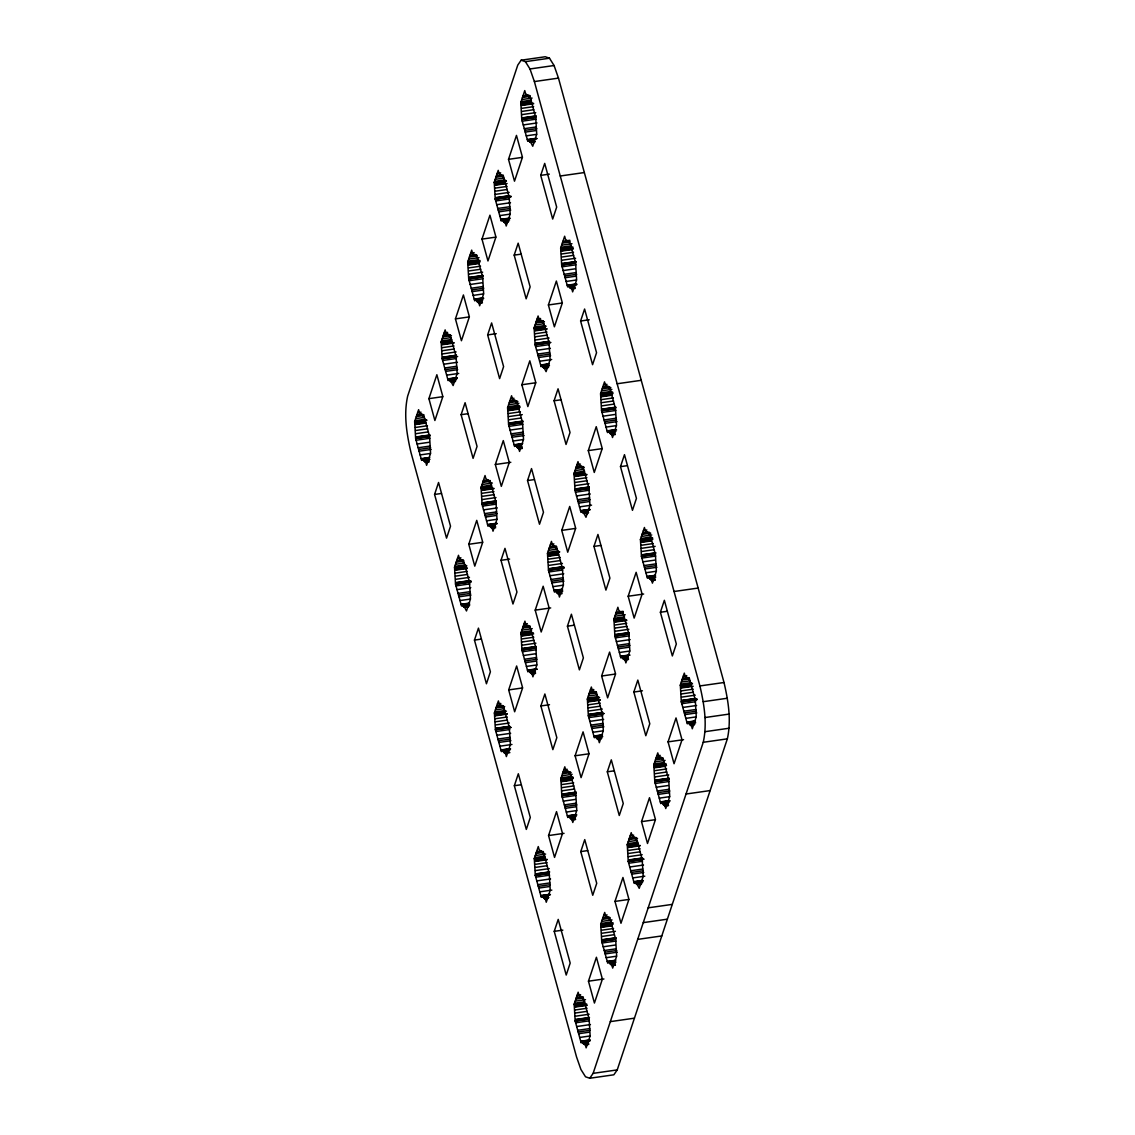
<?xml version="1.0" encoding="UTF-8"?>
<svg xmlns="http://www.w3.org/2000/svg" width="1135" height="1135" viewBox="0 0 1135 1135"><rect width="100%" height="100%" fill="white"/><g stroke="black" fill="none" stroke-linecap="round" stroke-linejoin="round"><path stroke-width="1.5" d="M589.76 1078.25L593.123 1073.355L703.246 742.29C707.375 723.633 704.168 704.296 699.912 685.937L534.386 81.564L529.988 68.965L525.391 61.659L521.149 60.198L517.773 65.092L407.649 396.158C403.521 414.814 406.741 434.152 410.983 452.496L576.523 1056.884L580.921 1069.482L585.518 1076.789L589.76 1078.25L613.851 1074.802L617.227 1069.908L727.351 738.842C731.479 720.186 728.259 700.848 724.016 682.504L558.477 78.116L554.079 65.518L549.482 58.211L545.24 56.75L521.149 60.198M422.149 458.781L421.61 460.384L415.637 438.55L414.63 421.638L418.616 409.678L419.411 412.601L423.057 416.219L423.596 414.615L429.583 436.45L430.576 453.362L426.604 465.322L425.795 462.399L422.149 458.781L429.03 457.802M457.291 377.785L448.68 379.019L448.155 380.622L442.168 358.773L441.174 341.862L445.147 329.902L445.956 332.825L449.602 336.442L450.127 334.839L443.161 335.889M475.224 299.243L474.685 300.846L468.712 278.997L467.705 262.1L471.692 250.126L472.486 253.048L476.132 256.666L476.672 255.063L482.645 276.912L483.652 293.823L479.665 305.783L478.871 302.861L475.224 299.243L482.105 298.264M501.755 219.466L501.23 221.07L495.243 199.221L494.236 182.324L498.222 170.349L499.017 173.286L502.677 176.89L503.202 175.301L509.189 197.135L510.183 214.047L506.21 226.007L505.401 223.084L501.755 219.466L510.367 218.246M536.898 138.47L528.3 139.704L527.761 141.293L521.774 119.459L520.781 102.547L524.753 90.587L525.562 93.51L529.208 97.128L529.747 95.524L522.767 96.56M428.902 398.655L436.862 374.72L442.849 396.569L434.889 420.503L428.902 398.655L442.664 396.683M455.433 318.878L463.406 294.958L469.379 316.793L461.42 340.727L455.433 318.878L469.209 316.92M481.978 239.116L489.937 215.182L495.924 237.031L487.965 260.965L481.978 239.116L495.74 237.144M508.508 159.34L516.468 135.405L522.455 157.254L514.495 181.189L508.508 159.34L522.284 157.368M434.577 494.449L438.55 482.488L450.524 526.186L446.537 538.146L434.577 494.449L441.458 493.47M461.108 414.686L465.095 402.712L477.055 446.41L473.082 458.37L461.108 414.686L468.003 413.693M487.653 334.91L491.625 322.95L503.599 366.633L499.613 378.608L487.653 334.91L496.25 333.676M514.183 255.134L518.17 243.174L530.13 286.857L526.158 298.831L514.183 255.134L521.064 254.155M540.728 175.372L544.701 163.397L556.675 207.095L552.688 219.055L540.728 175.372L549.326 174.137M468.925 603.437L462.03 604.416L461.505 606.019L455.518 584.17L454.525 567.273L458.497 555.299L459.306 558.236L462.952 561.853L463.477 560.25L456.511 561.286M488.575 524.654L488.036 526.257L482.063 504.408L481.056 487.497L485.042 475.537L485.837 478.459L489.483 482.077L490.022 480.474L495.995 502.323L497.002 519.22L493.016 531.194L492.221 528.272L488.575 524.654L497.173 523.419M515.106 444.877L514.581 446.481L508.594 424.632L507.586 407.72L511.573 395.76L512.367 398.683L516.028 402.301L516.553 400.698L522.54 422.546L523.533 439.458L519.56 451.418L518.752 448.495L515.106 444.877L522.001 443.898M548.531 364.122L541.65 365.101L541.111 366.704L535.124 344.856L534.131 327.958L538.103 315.984L538.912 318.907L542.558 322.524L543.097 320.935L536.117 321.971M576.793 284.105L568.181 285.339L567.656 286.928L561.669 265.093L560.662 248.182L564.648 236.222L565.443 239.144L569.089 242.762L569.628 241.159L562.662 242.195M468.783 544.289L476.743 520.355L482.73 542.204L474.77 566.138L468.783 544.289L482.559 542.317M495.328 464.513L503.287 440.593L509.274 462.427L501.315 486.362L495.328 464.513L510.821 462.3M521.859 384.751L529.818 360.816L535.805 382.665L527.846 406.585L521.859 384.751L535.635 382.779M548.404 304.974L556.363 281.04L562.336 302.889L554.377 326.823L548.404 304.974L562.165 303.002M474.458 640.083L478.445 628.123L490.405 671.806L486.433 683.781L474.458 640.083L481.353 639.104M501.003 560.321L504.976 548.347L516.95 592.044L512.963 604.004L501.003 560.321L509.601 559.087M527.534 480.545L531.52 468.585L543.481 512.268L539.508 524.228L527.534 480.545L534.415 479.566M554.079 400.769L558.051 388.808L570.025 432.492L566.039 444.466L554.079 400.769L560.96 399.79M580.609 321.006L584.596 309.032L596.556 352.73L592.569 364.69L580.609 321.006L589.221 319.772M501.925 750.051L501.386 751.654L495.413 729.805L494.406 712.908L498.393 700.933L499.187 703.87L502.833 707.474L503.373 705.885L509.345 727.719L510.353 744.631L506.366 756.591L505.572 753.668L501.925 750.051L510.523 748.83M528.456 670.288L527.931 671.877L521.944 650.043L520.937 633.131L524.923 621.171L525.718 624.094L529.378 627.712L529.903 626.109L535.89 647.957L536.883 664.855L532.911 676.829L532.102 673.906L528.456 670.288L537.068 669.054M555.001 590.512L554.462 592.115L548.475 570.267L547.481 553.355L551.454 541.395L552.263 544.318L555.909 547.935L556.448 546.332L562.421 568.181L563.428 585.092L559.442 597.053L558.647 594.13L555.001 590.512L561.882 589.519M590.143 509.501L581.531 510.736L581.006 512.339L575.019 490.49L574.012 473.593L577.999 461.619L578.793 464.541L582.439 468.159L582.979 466.57L576.012 467.606M608.076 430.959L607.537 432.563L601.55 410.728L600.557 393.817L604.529 381.857L605.338 384.779L608.984 388.397L609.509 386.794L615.496 408.643L616.504 425.54L612.517 437.514L611.722 434.577L608.076 430.959L614.957 429.981M508.679 689.924L516.638 665.99L522.625 687.838L514.652 711.773L508.679 689.924L522.441 687.952M535.209 610.148L543.168 586.227L549.156 608.062L541.196 631.996L535.209 610.148L550.702 607.934M561.754 530.385L569.713 506.451L575.686 528.3L567.727 552.22L561.754 530.385L575.516 528.413M588.285 450.609L596.244 426.675L602.231 448.524L594.272 472.458L588.285 450.609L602.061 448.637M514.354 785.718L518.326 773.758L530.3 817.441L526.314 829.415L514.354 785.718L521.235 784.739M540.884 705.956L544.871 693.982L556.831 737.679L552.859 749.639L540.884 705.956L549.496 704.721M567.429 626.179L571.402 614.219L583.376 657.903L579.389 669.863L567.429 626.179L574.31 625.201M593.96 546.403L597.946 534.443L609.906 578.126L605.92 590.101L593.96 546.403L600.841 545.424M620.49 466.641L624.477 454.667L636.437 498.364L632.465 510.324L620.49 466.641L627.385 465.648M541.806 895.685L541.281 897.288L535.294 875.44L534.287 858.542L538.274 846.568L539.068 849.491L542.729 853.109L543.254 851.52L549.241 873.354L550.234 890.266L546.261 902.226L545.453 899.303L541.806 895.685L550.418 894.451M568.351 815.923L567.812 817.512L561.825 795.678L560.832 778.766L564.804 766.806L565.613 769.729L569.259 773.346L569.798 771.743L575.771 793.592L576.779 810.489L572.792 822.464L571.997 819.541L568.351 815.923L575.232 814.93M594.882 736.147L594.357 737.75L588.37 715.901L587.362 698.99L591.349 687.03L592.144 689.952L595.79 693.57L596.329 691.967L602.316 713.816L603.309 730.713L599.337 742.687L598.528 739.765L594.882 736.147L601.763 735.154M630.024 655.136L621.427 656.37L620.888 657.974L614.9 636.125L613.907 619.228L617.88 607.253L618.688 610.176L622.335 613.794L622.86 612.191L615.894 613.24M647.957 576.594L647.418 578.197L641.445 556.363L640.438 539.451L644.425 527.491L645.219 530.414L648.865 534.032L649.404 532.428L655.392 554.277L656.385 571.175L652.412 583.135L651.603 580.212L647.957 576.594L654.838 575.615M548.56 835.559L556.519 811.624L562.506 833.473L554.547 857.407L548.56 835.559L564.052 833.345M575.105 755.782L583.064 731.862L589.037 753.697L581.077 777.631L575.105 755.782L588.866 753.81M601.635 676.02L609.594 652.086L615.581 673.935L607.622 697.855L601.635 676.02L615.411 674.048M628.166 596.244L636.139 572.31L642.112 594.158L634.153 618.093L628.166 596.244L643.659 594.031M554.235 931.353L558.221 919.393L570.181 963.076L566.209 975.05L554.235 931.353L562.846 930.133M580.779 851.591L584.752 839.616L596.726 883.314L592.74 895.274L580.779 851.591L587.66 850.597M607.31 771.814L611.297 759.84L623.257 803.537L619.27 815.497L607.31 771.814L614.191 770.821M633.841 692.038L637.827 680.078L649.788 723.761L645.815 735.735L633.841 692.038L642.453 690.804M660.386 612.262L664.358 600.302L676.332 643.999L672.346 655.959L660.386 612.262L667.266 611.283M590.299 1040.086L581.702 1041.32L581.163 1042.923L575.175 1021.074L574.182 1004.177L578.155 992.203L578.963 995.125L582.61 998.743L583.135 997.154L576.169 998.19M608.232 961.558L607.707 963.147L601.72 941.312L600.713 924.401L604.7 912.441L605.494 915.363L609.14 918.981L609.679 917.378L615.667 939.227L616.66 956.124L612.687 968.098L611.878 965.161L608.232 961.558L615.113 960.565M643.375 880.547L634.763 881.781L634.238 883.385L628.251 861.536L627.258 844.624L631.23 832.664L632.039 835.587L635.685 839.205L636.21 837.602L629.244 838.651M661.308 802.005L660.769 803.608L654.796 781.76L653.788 764.862L657.775 752.888L658.57 755.811L662.216 759.428L662.755 757.825L668.728 779.674L669.735 796.586L665.748 808.546L664.954 805.623L661.308 802.005L669.905 800.771M687.838 722.229L687.313 723.832L681.326 701.997L680.319 685.086L684.306 673.126L685.1 676.049L688.761 679.666L689.285 678.063L695.273 699.898L696.266 716.809L692.293 728.769L691.485 725.847L687.838 722.229L694.733 721.25M588.455 981.193L596.414 957.259L602.387 979.108L594.428 1003.042L588.455 981.193L603.933 978.98M614.986 901.417L622.945 877.483L628.932 899.331L620.973 923.266L614.986 901.417L628.747 899.445M641.516 821.655L649.49 797.721L655.462 819.569L647.503 843.489L641.516 821.655L655.292 819.683M668.061 741.879L676.02 717.944L682.007 739.793L674.048 763.727L668.061 741.879L683.554 739.665M525.391 61.659L549.482 58.211M529.988 68.965L554.079 65.518M534.386 81.564L558.477 78.116M523.079 95.638L528.243 94.886M522.455 97.496L529.336 96.518M521.774 99.554L532.102 98.078M521.093 101.611L531.421 100.135M520.781 102.547L531.109 101.072M520.908 103.001L531.237 101.526M521.178 104.009L531.506 102.533M521.462 105.016L533.507 103.299M521.575 105.47L533.62 103.753M521.589 108.364L533.634 106.647M521.703 111.429L533.748 109.698M521.958 114.607L535.72 112.635M522.313 117.856L536.075 115.884M522.228 118.097L536.004 116.139M522.043 118.65L535.819 116.678M521.859 119.203L535.635 117.231M521.774 119.459L535.55 117.487M522.242 121.161L536.018 119.189M523.278 124.921L537.039 122.949M524.299 128.666L536.358 126.95M524.767 130.383L536.812 128.652M525.235 132.086L535.564 130.61M526.271 135.845L536.6 134.356M527.293 139.591L535.904 138.356M528.215 139.946L536.812 138.711M529.747 140.258L533.195 139.761M528.3 139.704L529.236 141.208L534.401 140.47M529.236 141.208L530.173 142.315L535.337 141.577M530.173 142.315L534.514 142.528M497.229 173.343L500.663 172.861M496.548 175.4L501.713 174.662M496.236 176.336L503.117 175.357M495.924 177.273L502.805 176.294M495.243 179.33L503.841 178.096M494.548 181.387L504.876 179.912M494.236 182.324L506.295 180.593M494.363 182.778L506.409 181.061M494.647 183.785L504.976 182.309M494.917 184.792L505.245 183.317M495.044 185.246L507.09 183.515M560.25 175.996L584.341 172.548M495.044 188.14L507.09 186.424M495.172 191.205L507.217 189.474M495.413 194.369L509.189 192.411M495.782 197.632L509.544 195.66M495.697 197.873L509.459 195.901M495.513 198.426L511.005 196.213M495.328 198.98L510.821 196.766M495.243 199.221L510.736 197.008M495.711 200.938L509.473 198.966M496.733 204.683L510.509 202.725M497.768 208.443L509.814 206.726M498.237 210.145L510.282 208.429M498.705 211.862L510.75 210.131M499.726 215.607L510.055 214.132M500.762 219.367L509.36 218.133M501.67 219.722L508.565 218.729M502.706 220.97L509.587 219.991M503.628 222.091L508.792 221.353M504.536 222.8L507.983 222.304M470.684 253.119L474.132 252.623M562.96 241.258L569.855 240.28M470.003 255.176L475.168 254.439M469.691 256.113L476.587 255.12M562.35 243.131L569.231 242.152M469.379 257.049L476.274 256.056M561.655 245.188L571.983 243.713M468.698 259.106L479.027 257.631M560.974 247.246L571.302 245.77M468.017 261.163L478.346 259.688M560.662 248.182L570.99 246.706M560.789 248.636L572.834 246.919M467.705 262.1L479.75 260.369M467.833 262.554L479.878 260.823M561.073 249.643L573.118 247.927M468.102 263.561L480.148 261.83M561.343 250.651L573.388 248.92M561.47 251.105L571.799 249.629M468.386 264.554L478.715 263.079M468.5 265.022L478.828 263.533M561.47 253.999L573.515 252.282M468.514 267.917L480.559 266.186M561.598 257.063L573.643 255.332M468.627 270.967L480.687 269.25M561.839 260.241L575.601 258.269M468.883 274.145L482.645 272.173M562.194 263.49L575.97 261.518M562.123 263.731L575.885 261.774M469.237 277.394L483.013 275.422M561.938 264.285L575.7 262.313M469.152 277.649L482.928 275.677M468.968 278.203L482.744 276.231M561.754 264.838L575.516 262.866M561.669 265.093L575.431 263.121M468.783 278.742L482.559 276.784M468.712 278.997L482.474 277.025M562.137 266.796L575.899 264.824M469.181 280.7L482.942 278.742M563.159 270.556L575.204 268.825M470.202 284.459L482.247 282.743M564.194 274.301L576.24 272.584M471.238 288.219L483.283 286.488M564.663 276.018L576.708 274.287M471.692 289.922L483.751 288.191M565.131 277.72L575.459 276.245M472.16 291.624L482.488 290.149M566.152 281.466L576.481 279.99M473.196 295.384L483.524 293.908M567.188 285.225L575.785 283.991M568.096 285.58L576.708 284.346M474.217 299.143L482.829 297.909M573.076 285.396L576.523 284.899M475.139 299.498L483.751 298.264M568.181 285.339L569.117 286.843L574.282 286.105M476.161 300.747L483.042 299.768M569.117 286.843L570.054 287.95L575.218 287.212M477.097 301.867L482.262 301.13M570.054 287.95L574.409 288.162M478.005 302.577L481.439 302.08M570.962 288.659L575.275 288.46M478.871 302.861L482.318 302.364M478.998 303.315L482.432 302.818M537.11 318.978L540.558 318.495M444.154 332.895L447.601 332.399M536.429 321.035L541.594 320.297M443.473 334.953L448.637 334.215M535.805 322.907L544.417 321.673M442.849 336.811L451.46 335.591M535.124 324.965L543.736 323.73M442.168 338.868L450.765 337.648M534.443 327.022L544.772 325.546M441.487 340.926L451.801 339.45M534.131 327.958L546.176 326.227M534.259 328.412L544.587 326.937M441.174 341.862L451.489 340.386M441.288 342.316L451.616 340.841M534.528 329.42L544.857 327.944M441.572 343.323L451.9 341.848M534.798 330.427L546.857 328.696M534.926 330.881L546.971 329.15M441.841 344.331L453.887 342.614M441.969 344.785L454.014 343.068M534.94 333.775L546.985 332.044M441.969 347.679L454.014 345.962M535.053 336.825L547.098 335.109M442.097 350.743L454.142 349.012M535.309 340.003L549.07 338.031M442.338 353.921L456.114 351.949M535.663 343.252L549.425 341.294M535.578 343.508L549.354 341.536M442.707 357.17L456.469 355.198M535.394 344.061L549.17 342.089M442.622 357.426L456.383 355.454M442.437 357.965L456.199 356.007M535.209 344.614L550.702 342.401M535.124 344.856L550.617 342.642M442.253 358.518L456.029 356.546M442.168 358.773L457.66 356.56M535.592 346.572L549.368 344.6M442.636 360.476L456.412 358.504M536.628 350.318L550.39 348.346M443.672 364.236L457.433 362.264M537.649 354.077L549.709 352.347M444.693 367.981L456.738 366.264M538.118 355.78L550.163 354.063M445.161 369.698L457.206 367.967M538.586 357.497L550.631 355.766M445.629 371.4L457.675 369.669M539.622 361.242L551.667 359.525M446.651 375.16L458.71 373.429M540.643 365.002L549.255 363.767M541.565 365.356L548.446 364.363M447.687 378.906L456.284 377.671M448.609 379.26L457.206 378.04M541.65 365.101L542.587 366.605L549.468 365.626M448.68 379.019L449.63 380.523L456.511 379.53M542.587 366.605L543.523 367.726L548.687 366.988M449.63 380.523L450.552 381.63L455.717 380.892M543.523 367.726L547.865 367.939M450.552 381.63L454.908 381.857M603.536 384.836L606.984 384.354M510.58 398.754L514.013 398.257M617.156 383.758L641.247 380.31M417.623 412.658L421.057 412.175M602.855 386.893L608.019 386.155M509.899 400.811L515.063 400.073M602.543 387.829L609.424 386.851M416.928 414.715L422.092 413.977M509.587 401.747L516.468 400.754M602.231 388.766L610.843 387.532M416.616 415.651L423.511 414.672M509.274 402.684L517.872 401.449M416.318 416.588L423.199 415.609M601.55 390.823L611.878 389.348M508.594 404.741L518.908 403.265M415.623 418.645L424.235 417.41M600.869 392.88L611.183 391.405M507.898 406.798L518.227 405.308M600.557 393.817L612.602 392.1M414.942 420.702L425.27 419.226M507.586 407.72L519.646 406.004M600.685 394.271L612.73 392.554M507.714 408.189L519.759 406.458M414.63 421.638L426.675 419.907M600.954 395.278L612.999 393.561M414.757 422.092L426.803 420.376M507.998 409.196L520.043 407.465M415.027 423.1L425.355 421.624M601.224 396.285L611.552 394.81M508.267 410.189L518.596 408.713M601.351 396.739L611.68 395.264M508.395 410.657L518.723 409.167M415.311 424.107L425.639 422.631M415.438 424.561L425.753 423.085M601.351 399.633L613.397 397.917M508.395 413.551L520.44 411.821M415.438 427.455L427.484 425.738M601.479 402.698L613.524 400.967M508.523 416.602L522.284 414.63M415.566 430.52L427.611 428.789M601.72 405.876L613.78 404.145M508.764 419.78L520.809 418.063M415.807 433.683L427.852 431.967M602.089 409.125L615.851 407.153M602.004 409.366L615.766 407.408M509.133 423.029L522.894 421.057M509.048 423.284L522.809 421.312M601.82 409.919L615.596 407.947M416.162 436.947L429.938 434.975M601.635 410.473L615.411 408.501M416.077 437.188L429.853 435.216M508.863 423.837L522.625 421.865M601.55 410.728L615.326 408.756M415.907 437.741L429.668 435.769M508.679 424.377L522.441 422.419M508.594 424.632L522.355 422.66M415.722 438.294L429.484 436.322M415.637 438.55L429.399 436.578M602.018 412.431L615.794 410.459M509.062 426.334L522.824 424.377M416.105 440.252L429.867 438.28M603.054 416.19L615.099 414.459M510.083 430.094L522.143 428.377M417.127 443.998L429.172 442.281M604.075 419.936L616.121 418.219M511.119 433.854L523.164 432.123M418.162 447.757L430.208 446.041M604.544 421.638L616.589 419.922M511.587 435.556L523.632 433.825M418.631 449.46L430.676 447.743M605.012 423.355L617.057 421.624M512.055 437.259L524.1 435.542M419.099 451.177L431.144 449.446M606.047 427.101L616.362 425.625M513.077 441.018L523.405 439.543M420.12 454.922L430.449 453.447M607.069 430.86L615.681 429.626M514.112 444.778L522.71 443.544M607.991 431.215L616.589 429.981M515.02 445.133L521.916 444.14M421.156 458.682L429.754 457.448M422.064 459.037L428.945 458.058M514.836 445.672L520 444.934M609.013 432.478L615.894 431.484M421.88 459.59L428.76 458.597M516.056 446.381L521.22 445.644M423.085 460.299L429.981 459.306M609.935 433.584L615.099 432.846M516.978 447.502L522.143 446.75M610.843 434.294L614.29 433.797M424.022 461.406L429.186 460.668M611.722 434.577L615.156 434.095M517.886 448.197L521.334 447.715M611.836 435.045L615.284 434.549M518.752 448.495L522.199 447.999M424.93 462.115L428.363 461.619M425.795 462.399L429.243 461.917M518.879 448.949L522.327 448.453M577.006 464.612L580.439 464.116M576.31 466.669L581.475 465.932M483.354 480.587L488.518 479.85M483.042 481.51L488.206 480.772M575.7 468.542L584.298 467.308M482.73 482.446L489.625 481.467M575.005 470.599L583.617 469.365M482.049 484.503L492.377 483.028M574.324 472.657L584.653 471.181M481.368 486.56L491.696 485.085M574.012 473.593L584.341 472.117M481.056 487.497L491.384 486.021M574.14 474.047L584.468 472.571M481.183 487.951L491.512 486.475M574.409 475.054L584.738 473.579M481.453 488.958L491.781 487.483M574.693 476.062L586.738 474.331M481.737 489.965L493.782 488.249M574.821 476.516L586.866 474.785M481.85 490.419L493.909 488.703M574.821 479.41L586.866 477.679M481.864 493.314L493.909 491.597M574.948 482.46L586.994 480.743M481.978 496.378L494.037 494.647M575.19 485.638L588.952 483.666M482.233 499.556L495.995 497.584M575.544 488.887L589.32 486.929M575.473 489.142L589.235 487.17M482.588 502.805L496.364 500.833M482.503 503.06L496.279 501.088M575.289 489.696L589.051 487.724M575.105 490.249L588.866 488.277M482.318 503.599L496.094 501.627M575.019 490.49L588.781 488.518M482.134 504.153L495.91 502.181M482.063 504.408L495.825 502.436M575.488 492.207L589.249 490.235M482.531 506.111L496.293 504.139M576.509 495.952L590.285 493.98M483.553 509.87L497.314 507.898M577.545 499.712L589.59 497.981M484.574 513.616L496.633 511.899M578.013 501.415L590.058 499.698M485.042 515.333L497.102 513.602M578.481 503.117L588.795 501.642M485.51 517.035L495.839 515.56M579.503 506.877L591.548 505.16M486.546 520.795L496.875 519.305M580.538 510.637L589.136 509.402M487.568 524.54L496.179 523.306M581.446 510.991L590.058 509.757M488.49 524.895L497.102 523.661M582.993 511.289L586.426 510.807M491.753 524.952L495.186 524.469M581.531 510.736L582.468 512.24L587.632 511.502M489.511 526.158L494.676 525.42M582.468 512.24L583.404 513.361L588.568 512.623M490.448 527.264L495.612 526.526M583.404 513.361L587.76 513.573M491.356 527.974L494.789 527.477M492.221 528.272L495.669 527.775M643.431 530.471L646.865 529.988M550.461 544.389L553.908 543.892M457.504 558.292L460.952 557.81M642.736 532.528L647.901 531.79M549.78 546.446L554.944 545.708M642.424 533.464L649.319 532.485M456.823 560.349L461.988 559.612M549.468 547.382L556.349 546.389M642.112 534.401L650.724 533.166M549.156 548.318L556.037 547.325M456.199 562.222L463.08 561.243M641.431 536.458L651.76 534.982M548.475 550.376L557.086 549.141M455.518 564.279L464.116 563.045M640.75 538.515L651.079 537.039M547.794 552.433L558.122 550.943M640.438 539.451L652.483 537.735M454.837 566.337L465.151 564.861M640.566 539.905L652.611 538.189M547.481 553.355L559.527 551.638M547.609 553.823L559.654 552.092M454.525 567.273L466.57 565.542M454.638 567.727L466.698 566.01M640.835 540.913L652.88 539.196M547.879 554.816L558.207 553.341M641.119 541.92L651.447 540.444M454.922 568.734L465.251 567.259M641.247 542.374L651.561 540.898M548.148 555.824L558.477 554.348M455.192 569.742L467.237 568.011M548.276 556.292L558.604 554.802M455.319 570.196L467.365 568.465M641.247 545.268L653.292 543.552M548.276 559.186L560.335 557.455M455.319 573.09L467.365 571.373M641.374 548.333L655.136 546.361M548.404 562.236L560.449 560.52M455.447 576.154L467.492 574.423M641.615 551.511L653.661 549.78M548.659 565.414L562.421 563.442M455.688 579.318L469.464 577.36M641.97 554.76L655.746 552.788M641.885 555.001L655.661 553.029M549.014 568.663L562.776 566.691M548.929 568.919L562.705 566.947M641.701 555.554L655.477 553.582M456.057 582.581L469.819 580.609M455.972 582.822L469.734 580.85M548.744 569.472L564.237 567.245M641.53 556.107L655.292 554.135M641.445 556.363L655.207 554.391M548.56 570.011L564.052 567.798M455.788 583.376L471.28 581.163M548.475 570.267L563.967 568.053M455.603 583.929L471.096 581.716M455.518 584.17L471.011 581.957M641.913 558.065L655.675 556.093M548.943 571.969L562.719 569.997M455.986 585.887L469.762 583.915M642.935 561.825L654.98 560.094M549.978 575.729L563.74 573.757M457.022 589.633L470.784 587.675M643.971 565.57L656.016 563.854M551 579.488L563.045 577.758M458.043 593.392L470.089 591.676M644.439 567.273L656.484 565.556M551.468 581.191L563.513 579.46M458.512 595.095L470.557 593.378M644.893 568.99L656.952 567.259M551.936 582.893L563.981 581.177M458.98 596.811L471.025 595.081M645.928 572.735L656.257 571.26M552.972 586.653L563.301 585.178M460.001 600.557L470.33 599.081M646.95 576.495L655.562 575.261M647.872 576.85L654.753 575.871M553.994 590.399L562.605 589.178M461.037 604.317L469.635 603.082M554.916 590.767L561.797 589.774M647.688 577.403L652.852 576.665M558.179 590.824L561.612 590.328M463.676 604.43L468.84 603.692M648.894 578.112L655.789 577.119M555.937 592.016L562.818 591.037M462.03 604.416L462.981 605.92L469.862 604.941M649.83 579.219L654.994 578.481M556.874 593.137L562.038 592.385M650.738 579.928L654.171 579.432M462.981 605.92L463.903 607.041L469.067 606.303M651.603 580.212L655.051 579.73M557.782 593.832L561.215 593.35M558.647 594.13L562.08 593.633M651.731 580.68L655.179 580.184M463.903 607.041L468.258 607.253M674.048 591.505L698.153 588.058M523.93 624.165L527.364 623.668M616.206 612.304L623.087 611.325M523.249 626.222L528.413 625.47M522.937 627.144L529.818 626.165M615.581 614.177L622.462 613.184M522.625 628.081L529.506 627.102M614.9 616.234L625.229 614.759M521.944 630.138L532.258 628.662M614.219 618.291L624.534 616.816M521.249 632.195L531.577 630.72M613.907 619.228L624.236 617.752M614.021 619.682L624.349 618.206M520.937 633.131L531.265 631.656M521.064 633.585L531.393 632.11M614.305 620.689L624.633 619.213M521.348 634.593L533.393 632.876M614.574 621.696L626.619 619.965M614.702 622.15L626.747 620.419M521.618 635.6L533.663 633.883M521.745 636.054L532.074 634.578M614.702 625.044L626.747 623.314M521.745 638.948L533.79 637.232M614.83 628.095L626.875 626.378M521.873 642.013L533.918 640.282M615.071 631.273L628.847 629.301M522.114 645.191L535.89 643.219M615.44 634.522L629.201 632.564M615.354 634.777L629.116 632.805M522.483 648.44L536.245 646.468M522.398 648.681L536.16 646.723M615.17 635.33L628.932 633.358M522.213 649.234L535.975 647.262M614.986 635.884L628.762 633.912M614.9 636.125L628.677 634.153M522.029 649.788L535.791 647.815M521.944 650.043L535.706 648.071M615.369 637.842L629.145 635.87M522.412 651.745L536.174 649.773M616.404 641.587L630.166 639.615M523.434 655.505L535.493 653.774M617.426 645.347L629.471 643.616M524.469 659.251L536.514 657.534M617.894 647.049L629.939 645.333M524.938 660.967L536.983 659.236M618.362 648.752L628.691 647.276M525.406 662.67L535.734 661.194M619.398 652.511L629.712 651.036M526.427 666.429L536.756 664.94M620.419 656.271L629.031 655.037M621.342 656.626L628.222 655.633M527.463 670.175L536.06 668.941M528.371 670.53L536.983 669.295M624.591 656.683L628.038 656.186M621.427 656.37L622.363 657.874L627.527 657.137M529.407 671.792L534.571 671.055M622.363 657.874L623.285 658.995L628.449 658.257M530.329 672.899L535.493 672.161M623.285 658.995L627.641 659.208M624.193 659.705L628.506 659.492M531.237 673.608L534.684 673.112M532.102 673.906L535.55 673.41M683.313 676.105L686.76 675.623M590.356 690.023L593.789 689.527M497.385 703.927L500.833 703.445M682.632 678.163L687.796 677.425M589.661 692.08L594.825 691.343M682.319 679.099L689.2 678.12M496.704 705.984L501.869 705.246M589.363 693.017L596.244 692.024M682.007 680.035L688.888 679.056M496.392 706.921L503.287 705.942M589.051 693.953L595.932 692.96M496.08 707.857L504.692 706.623M681.326 682.092L689.924 680.858M588.356 696.01L596.967 694.776M495.399 709.914L504.011 708.68M680.631 684.15L690.96 682.674M587.675 698.068L598.003 696.578M680.319 685.086L692.378 683.355M494.718 711.971L505.047 710.496M680.447 685.54L692.492 683.823M587.362 698.99L599.408 697.273M494.406 712.908L506.451 711.177M587.49 699.458L599.535 697.727M680.73 686.547L691.059 685.072M494.534 713.362L504.862 711.886M587.76 700.451L598.088 698.976M494.803 714.369L505.132 712.894M681 687.555L691.328 686.079M588.043 701.458L600.089 699.742M681.128 688.009L693.173 686.292M588.171 701.912L600.216 700.196M699.912 685.937L724.016 682.504M495.087 715.376L507.132 713.645M495.201 715.83L507.26 714.099M681.128 690.903L693.173 689.186M588.171 704.821L600.216 703.09M495.215 718.725L507.26 717.008M681.255 693.967L693.301 692.236M588.299 707.871L600.344 706.154M495.328 721.789L507.388 720.058M681.497 697.131L695.273 695.173M588.54 711.049L602.302 709.077M495.584 724.953L509.345 722.995M681.865 700.394L695.627 698.422M681.78 700.635L695.542 698.663M588.895 714.298L602.671 712.326M681.596 701.189L697.089 698.976M588.81 714.553L602.586 712.581M495.938 728.216L509.714 726.244M681.411 701.742L696.904 699.529M495.853 728.457L509.629 726.485M588.639 715.107L602.401 713.135M681.326 701.997L696.819 699.77M495.669 729.01L509.445 727.038M588.455 715.646L603.933 713.433M588.37 715.901L603.863 713.688M495.484 729.564L510.977 727.351M495.413 729.805L510.892 727.592M681.794 703.7L695.556 701.728M588.838 717.604L602.6 715.632M703.274 701.685L727.365 698.238M495.881 731.522L509.643 729.55M682.816 707.445L696.592 705.488M589.86 721.363L603.636 719.391M496.903 735.267L510.665 733.309M683.852 711.205L695.897 709.488M590.895 725.123L602.94 723.392M497.924 739.027L509.984 737.31M684.32 712.908L696.365 711.191M591.363 726.826L603.409 725.095M498.393 740.729L510.452 739.013M684.788 714.624L696.833 712.894M591.832 728.528L603.877 726.811M498.861 742.446L510.92 740.715M685.81 718.37L696.138 716.894M592.853 732.288L603.182 730.812M499.897 746.192L511.942 744.475M705.019 717.533L729.124 714.085M686.845 722.13L695.443 720.895M687.753 722.484L694.648 721.505M593.889 736.033L602.486 734.813M691.016 722.541L694.464 722.044M500.918 749.951L509.53 748.717M594.797 736.388L601.678 735.409M501.84 750.306L510.452 749.072M688.789 723.747L695.67 722.754M501.656 750.859L505.103 750.363M595.818 737.651L602.713 736.672M502.862 751.554L509.743 750.575M689.711 724.854L694.875 724.116M596.755 738.757L601.919 738.02M690.619 725.563L694.067 725.066M503.798 752.675L508.962 751.938M597.663 739.467L601.11 738.984M504.706 753.385L509.87 752.647M705.048 731.678L729.152 728.23M703.246 742.29L727.351 738.842M656.768 755.882L660.215 755.385M563.811 769.8L567.259 769.303M656.087 757.939L661.251 757.201M563.13 771.857L568.294 771.105M655.775 758.875L662.67 757.896M562.818 772.779L569.699 771.8M655.462 759.812L662.358 758.818M562.506 773.715L571.118 772.495M654.781 761.869L665.11 760.393M561.825 775.772L572.153 774.297M654.101 763.926L664.429 762.45M561.144 777.83L571.472 776.354M653.788 764.862L664.117 763.387M653.916 765.316L665.961 763.585M560.832 778.766L572.877 777.049M560.96 779.22L573.005 777.503M654.186 766.324L666.231 764.593M561.229 780.227L573.274 778.511M654.469 767.331L666.515 765.6M561.499 781.235L571.827 779.759M654.597 767.785L664.911 766.309M561.626 781.689L571.955 780.213M654.597 770.679L666.642 768.948M561.626 784.583L573.686 782.866M654.725 773.73L666.77 772.013M561.754 787.647L573.799 785.917M654.966 776.908L668.728 774.935M561.995 790.825L574.055 789.095M655.321 780.156L669.097 778.199M655.235 780.412L669.012 778.44M562.364 794.074L576.126 792.102M655.051 780.965L668.827 778.993M562.279 794.316L576.055 792.358M654.881 781.518L668.643 779.546M562.095 794.869L575.871 792.897M654.796 781.76L668.558 779.788M561.91 795.422L575.686 793.45M561.825 795.678L575.601 793.706M655.264 783.476L669.026 781.504M562.293 797.38L576.069 795.408M656.285 787.222L668.331 785.505M563.329 801.14L575.374 799.409M657.321 790.981L669.366 789.251M564.35 804.885L576.396 803.169M657.775 792.684L669.834 790.967M564.819 806.602L576.864 804.871M658.243 794.386L668.572 792.911M565.287 808.304L575.615 806.829M686.051 794.018L710.141 790.57M659.279 798.146L669.607 796.671M566.322 812.05L576.651 810.574M660.3 801.906L668.912 800.672M661.223 802.261L669.834 801.026M567.344 815.81L575.956 814.575M568.266 816.164L576.864 814.93M568.082 816.718L571.515 816.221M662.244 803.509L669.139 802.53M569.288 817.427L576.169 816.434M663.18 804.63L668.345 803.892M570.224 818.534L575.388 817.796M664.088 805.339L667.522 804.843M664.954 805.623L668.401 805.126M571.118 819.243L574.565 818.746M665.082 806.077L668.515 805.595M571.997 819.541L575.431 819.044M572.125 819.995L575.558 819.498M630.237 835.658L633.685 835.161M629.556 837.715L634.72 836.977M536.6 851.619L541.764 850.881M536.288 852.555L541.452 851.817M628.932 839.588L637.544 838.354M535.975 853.492L542.856 852.513M628.251 841.645L636.848 840.411M535.294 855.549L545.609 854.073M627.57 843.688L637.884 842.213M534.599 857.606L544.928 856.131M627.258 844.624L637.586 843.149M627.371 845.093L637.7 843.603M534.287 858.542L544.616 857.067M534.415 858.996L544.743 857.521M627.655 846.086L637.983 844.61M534.698 860.004L545.013 858.528M627.925 847.093L639.97 845.376M534.968 861.011L547.013 859.28M628.052 847.547L640.097 845.83M535.096 861.465L547.141 859.734M628.052 850.456L640.097 848.725M535.096 864.359L547.141 862.643M628.18 853.506L640.225 851.789M535.223 867.41L547.269 865.693M628.421 856.684L642.197 854.712M535.465 870.588L549.241 868.615M628.79 859.933L642.552 857.961M628.705 860.188L642.467 858.216M535.833 873.851L549.595 871.879M628.52 860.727L642.282 858.769M535.748 874.092L549.51 872.12M628.336 861.281L643.829 859.067M535.564 874.645L549.326 872.673M628.251 861.536L643.744 859.323M535.38 875.198L549.141 873.226M535.294 875.44L549.056 873.482M628.719 863.238L642.495 861.266M535.763 877.156L549.524 875.184M629.755 866.998L643.517 865.026M536.784 880.902L550.56 878.93M630.776 870.758L642.821 869.027M537.82 884.662L549.865 882.931M631.244 872.46L643.29 870.729M538.288 886.364L550.333 884.647M631.713 874.163L643.758 872.446M538.756 888.081L549.085 886.591M632.748 877.922L644.793 876.192M539.778 891.826L551.823 890.11M633.77 881.668L642.382 880.448M634.692 882.023L643.29 880.803M540.813 895.586L549.411 894.352M634.508 882.576L637.941 882.094M541.721 895.941L550.333 894.706M544.984 895.997L548.432 895.501M634.763 881.781L635.713 883.285L642.594 882.306M542.757 897.189L547.921 896.451M635.713 883.285L636.636 884.392L641.8 883.654M543.679 898.31L548.843 897.572M636.636 884.392L640.991 884.619M544.587 899.019L548.035 898.523M648.184 907.83L672.289 904.382M603.707 915.434L607.14 914.938M603.011 917.477L608.176 916.739M602.713 918.414L609.594 917.435M602.401 919.35L609.282 918.371M601.706 921.407L612.035 919.932M601.025 923.464L611.354 921.989M600.713 924.401L612.758 922.684M600.841 924.855L612.886 923.138M601.11 925.862L613.17 924.145M601.394 926.869L611.722 925.394M601.522 927.323L611.85 925.848M643.261 922.627L667.352 919.18M601.522 930.218L613.567 928.501M601.649 933.282L615.411 931.31M601.89 936.46L613.936 934.729M602.245 939.709L616.021 937.737M602.16 939.95L615.936 937.992M601.99 940.504L615.752 938.531M601.805 941.057L615.567 939.085M601.72 941.312L615.482 939.34M602.188 943.015L615.95 941.043M637.686 939.383L661.79 935.935M603.21 946.774L615.255 945.044M604.246 950.52L616.291 948.803M604.714 952.237L616.759 950.506M605.182 953.939L617.227 952.208M606.203 957.685L616.532 956.209M607.239 961.444L615.837 960.21M608.147 961.799L615.028 960.82M607.963 962.352L614.858 961.373M609.169 963.062L616.064 962.069M610.105 964.168L615.269 963.431M611.013 964.878L614.461 964.381M611.878 965.161L615.326 964.679M612.006 965.63L615.454 965.133M577.162 995.196L580.609 994.7M576.481 997.254L581.645 996.516M575.856 999.126L582.737 998.147M575.175 1001.183L585.504 999.708M574.494 1003.241L584.823 1001.765M574.182 1004.177L584.511 1002.702M574.31 1004.631L584.624 1003.156M574.58 1005.638L586.625 1003.908M574.849 1006.646L586.909 1004.915M574.977 1007.1L587.022 1005.369M574.977 1009.994L587.036 1008.263M575.105 1013.044L587.15 1011.328M575.346 1016.222L589.122 1014.25M575.715 1019.471L589.476 1017.513M575.629 1019.727L589.405 1017.755M575.445 1020.28L589.221 1018.308M575.261 1020.833L589.037 1018.861M575.175 1021.074L588.952 1019.102M575.644 1022.791L589.42 1020.819M576.679 1026.537L590.441 1024.564M610.332 1021.628L634.422 1018.18M577.701 1030.296L589.746 1028.565M578.169 1031.999L590.214 1030.282M578.637 1033.715L588.966 1032.226M579.673 1037.461L590.001 1035.985M580.694 1041.221L589.306 1039.986M583.333 1041.32L590.214 1040.341M586.596 1041.391L590.03 1040.894M581.702 1041.32L582.638 1042.824L587.802 1042.086M582.638 1042.824L583.574 1043.945L588.739 1043.207M583.574 1043.945L587.916 1044.157M584.468 1044.654L588.781 1044.441M593.123 1073.355L617.227 1069.908M531.081 143.024L532.741 146.245L536.727 134.27L535.72 117.373L529.747 95.524M544.431 368.435L546.091 371.642L550.078 359.682L549.07 342.77L543.097 320.935M451.46 382.339L453.135 385.559L457.121 373.585L456.114 356.688L450.127 334.839M584.312 514.07L585.986 517.276L589.959 505.316L588.966 488.405L582.979 466.57M464.811 607.75L466.485 610.956L470.472 598.996L469.464 582.085L463.477 560.25M637.544 885.101L639.218 888.322L643.205 876.348L642.197 859.45L636.21 837.602M569.628 241.159L575.615 263.008L576.608 279.905L572.636 291.879L571.827 288.957M622.86 612.191L628.847 634.039L629.854 650.951L625.867 662.911L625.073 659.988M583.135 997.154L589.122 1018.989L590.129 1035.9L586.142 1047.86L585.348 1044.938"/></g></svg>
